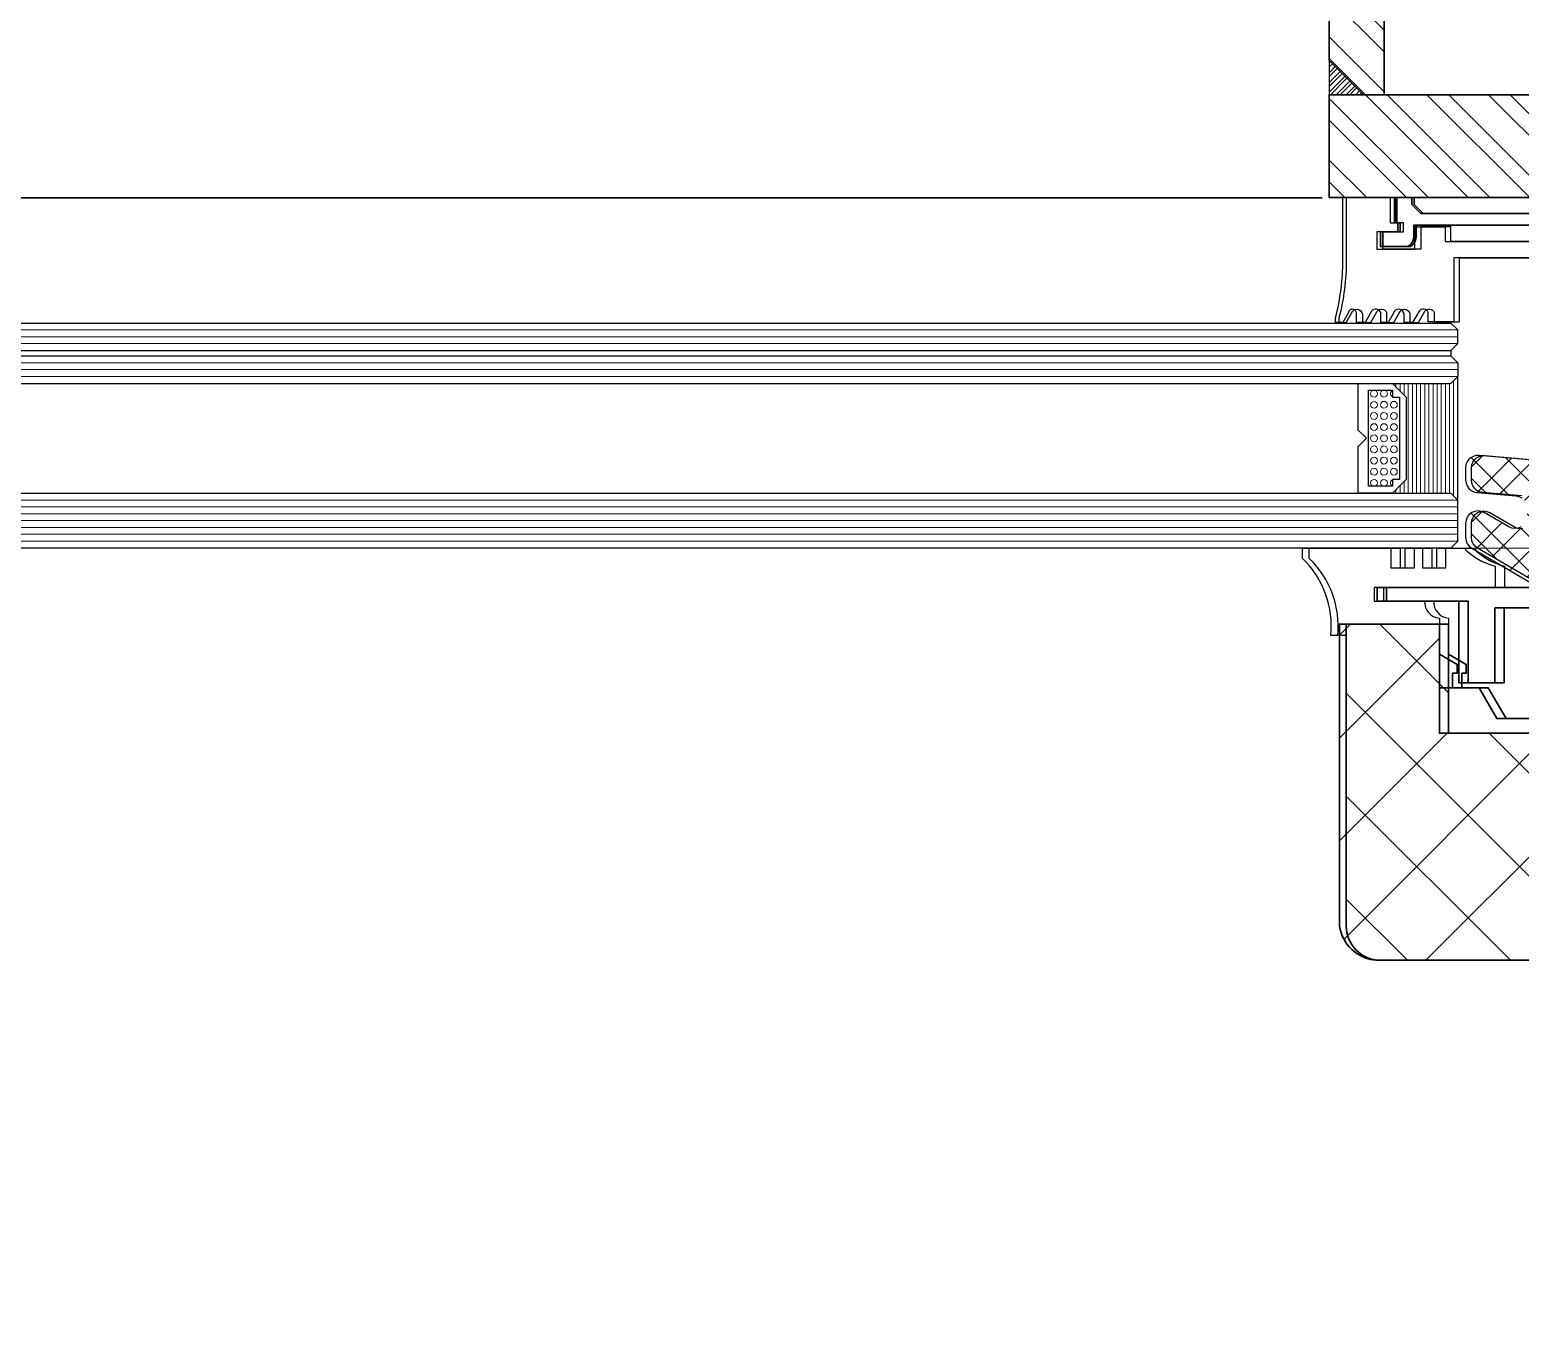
# Model space of a CAD drawing. Header units: centimetres. Extents: x -20963 to 233486, y -95276 to 159172.
# Drawn here: x 106386.33 to 106408.05, y 31736.95 to 31755.8 of the extents above; entities that cross this region are included whole.
import ezdxf

# ---------------------------------------------------------------- set-up
doc = ezdxf.new("R2010")
doc.units = ezdxf.units.CM
doc.header["$LTSCALE"] = 10
doc.header["$MEASUREMENT"] = 0
doc.linetypes.add('DASHDOT2', pattern=[0.5, 0.25, -0.125, 0, -0.125])
for name, color, linetype, lineweight in [('006 plans$0$$glazing$0$A-LIN-30', 2, 'Continuous', 30), ('006 plans$0$$glazing$0$Aluminium', 2, 'Continuous', 30), ('006 plans$0$$glazing$0$EPDM Gasket', 77, 'Continuous', 25), ('006 plans$0$$glazing$0$Glazing', 3, 'Continuous', 25), ('006 plans$0$$glazing$0$Hatch', 89, 'Continuous', 13), ('006 plans$0$$glazing$0$Hatch_steel', 33, 'Continuous', 30), ('006 plans$0$$glazing$0$Timber', 42, 'Continuous', 35), ('006 plans$0$A-DOOR', 5, 'Continuous', 13)]:
    doc.layers.add(name, color=color, linetype=linetype, lineweight=lineweight)
for name, color, linetype in [('006 plans$0$$glazing$0$steel', 7, 'Continuous'), ('A-MA-DEMISE LINE', 10, 'DASHDOT2'), ('LP-DIMENSION_INT_100', 51, 'Continuous')]:
    doc.layers.add(name, color=color, linetype=linetype)

# ---------------------------------------------------------------- blocks, each defined once
blk = doc.blocks.new('006 plans$0$$glazing$0$SPF2_MULLION')
at = {"layer": '006 plans$0$$glazing$0$Hatch'}
h = blk.add_hatch(dxfattribs=at)
h.set_pattern_fill('JIS_WOOD', color=256, scale=15, style=0)
h.set_pattern_definition([(45.00000000000001, (-3416.386481351336, -1551.974650041055), (-7.499999987414763, 7.499999987414764), [])])
edge = h.paths.add_edge_path()
edge.add_line((-37.84999999997672, 11.0787281326775), (-37.84999999997672, 55.0787281326775))
edge.add_arc((-32.84999999997672, 55.0787281326775), 5, 90, 180, ccw=False)
edge.add_line((-32.84999999997672, 60.0787281326775), (32.84999999997672, 60.0787281326775))
edge.add_arc((32.33193916210439, 54.22222865599906), 5.879368431396668, 8.376590329255805, 84.94482350909021, ccw=False)
edge.add_line((38.14858611708041, 55.0787281326775), (38.16081436478999, 11.0787281326775))
edge.add_line((38.16081436478999, 11.0787281326775), (23.59006115118973, 11.0787281326775))
edge.add_line((23.59006115118973, 11.0787281326775), (23.59006115118973, 26.99353844855796))
edge.add_line((23.59006115118973, 26.99353844855796), (-22.59006398741622, 26.99353844855796))
edge.add_line((-22.59006398741622, 26.99353844855796), (-22.59006398741622, 11.0787281326775))
edge.add_line((-22.59006398741622, 11.0787281326775), (-37.84999999997672, 11.0787281326775))
h = blk.add_hatch(dxfattribs=at)
h.set_pattern_fill('ANSI37', color=87, scale=1.79636638949753, angle=180, style=0)
h.set_pattern_definition([(225, (5964.095571182435, 1707.879922048654), (4.03295756624202, -4.032957566242023), []), (315, (5964.095571182435, 1707.879922048654), (4.032957566242023, 4.03295756624202), [])])
h.paths.add_polyline_path([(17.06544712663162, -5.160674915940035), (17.4986964877462, -5.340132677229121), (17.96363032131921, -5.401342377619585), (18.42856415489223, -5.340132677229121), (18.86181351612322, -5.160674915940035), (19.23385317681823, -4.875198843627004), (19.51932924916036, -4.503159182873787), (19.69878701039124, -4.069909821701003), (19.75999671081081, -3.60497598812799), (19.75999671081081, -1.529896401450969), (19.69909426872618, -1.066110791027313), (19.52051650930662, -0.6337727476493455), (19.23637212230824, -0.2621974966023117), (18.86592787550762, 0.0234198345860932), (9.462556565529667, 5.485693862661719), (9.177630050224252, 5.61932315203012), (8.873755392967723, 5.701177282899152), (8.560259011341259, 5.728744016116252), (5.389095879276283, 5.728744016116252), (4.92416204570327, 5.667534315725788), (4.490912684588693, 5.488076554436702), (4.118873023777269, 5.202600482152775), (3.833396951551549, 4.830560821370455), (3.653939190204255, 4.397311460226774), (3.592729489784688, 3.932377626624657), (3.592729489784688, 2.235696799471043), (3.562124639633112, 2.003229882655432), (3.472395758959465, 1.786605202098144), (3.329657722846605, 1.600585371692432), (2.322506634285673, 0.5934342831897084), (2.050291472347453, 0.3700330732681323), (1.739723434555344, 0.2040309985459317), (1.402737476164475, 0.1018074256717227), (1.052283778786659, 0.0672907491971273), (-1.052290357183665, 0.0672907491971273), (-1.517224190756679, 0.1285004496166948), (-1.950473551871255, 0.307958210905781), (-2.322513212682679, 0.5934342831897084), (-3.329664301127195, 1.600585371692432), (-3.472402337356471, 1.786605202098144), (-3.562131217913702, 2.003229882655432), (-3.592736068181694, 2.235696799471043), (-3.592736068181694, 3.932377626624657), (-3.637774724047631, 4.332106753339758), (-3.770632265368477, 4.711791792535223), (-3.984646660275757, 5.052393750869669), (-4.269086333457381, 5.336833423993085), (-4.609688291791826, 5.550847818900365), (-4.989373330958188, 5.683705360250315), (-5.389102457673289, 5.728744016116252), (-8.560265589738265, 5.728744016116252), (-8.873761971364729, 5.701177282899152), (-9.177636628621258, 5.61932315203012), (-9.462563143810257, 5.485693862661719), (-18.86593445378821, 0.0234198345860932), (-19.23637870070525, -0.2621974966023117), (-19.52052308770362, -0.6337727476493455), (-19.69910084712319, -1.066110791027313), (-19.76000328920782, -1.529896401450969), (-19.76000328920782, -3.60497598812799), (-19.69879358878825, -4.069909821701003), (-19.51933582744095, -4.503159182873787), (-19.23385975521524, -4.875198843627004), (-18.86182009440381, -5.160674915940035), (-18.42857073328923, -5.340132677229121), (-17.96363689971622, -5.401342377619585), (-17.49870306614321, -5.340132677229121), (-17.06545370491222, -5.160674915940035), (-13.47528067359235, -3.087887549831066), (-13.09230116649996, -2.92268631621846), (-12.68154689518269, -2.850259255763376), (-12.26516172883566, -2.874510930007091), (-11.86559309950098, -2.994133924948983), (-11.5043818554841, -3.202679333946435), (-11.20100098836701, -3.488904420024483), (-10.97180583921727, -3.837378714699298), (-10.82915237778798, -4.229315878561465), (-10.78073108929675, -4.643586477643112), (-10.78073108929675, -5.831337450857973), (-10.83536236383952, -6.270986167975934), (-10.99593328370247, -6.683893603505567), (-11.25267725123558, -7.044944992900128), (-11.58997801982332, -7.332179674122017), (-11.987319540116, -7.528126827412052), (-12.42053383192979, -7.62086812389316), (-18.12020054657478, -8.119524347304832), (-18.55341483827215, -8.212265643815044), (-18.95075635856483, -8.40821279710508), (-19.28805712726898, -8.695447478326969), (-19.5448010948021, -9.056498867692426), (-19.70537201466504, -9.469406303222058), (-19.76000328920782, -9.909055020369124), (-19.76000328920782, -11.6916977543151), (-19.70984539296478, -12.11322842154186), (-19.56217270798516, -12.5112192457018), (-19.32523182732984, -12.86344493622892), (-19.01225441251881, -13.15023589812336), (-18.64071828871965, -13.35557665553642), (-18.23137141729239, -13.46800021544914), (-17.80707325274125, -13.48122842735029), (-8.867541828891262, -12.69912077052868), (-8.460972301079892, -12.70976716830046), (-8.067218042328022, -12.81159894351731), (-7.70646284497343, -12.99939621260273), (-7.397198973572813, -13.26353251188993), (-7.155279254191555, -13.59046824884717), (-4.520747173344716, -18.15361166704679), (-4.43101829267107, -18.37023634763318), (-4.400413442519493, -18.60270326441969), (-4.400413442519493, -19.53028642974095), (-4.428729296429083, -19.75403597875265), (-4.511891503934748, -19.96367780547007), (-4.644656571443193, -20.14599369920325), (-4.818653475609608, -20.28948838767246), (-5.022911467938684, -20.38511432983796), (-6.024037630530074, -20.70798123150598), (-6.22829562285915, -20.80360717370058), (-6.402292527025566, -20.9471018621407), (-6.53505759453401, -21.12941775587387), (-6.618219802156091, -21.33905958259129), (-6.64653565606568, -21.56280913160299), (-6.64653565606568, -22.01449581782799), (-6.585325955646113, -22.47942965140101), (-6.405868194298819, -22.91267901257379), (-6.120392122073099, -23.28471867332701), (-5.748352461261675, -23.57019474564004), (-5.315103100147098, -23.74965250692912), (-4.850169266574085, -23.81086220731959), (4.850164456292987, -23.81086220731959), (5.249893583008088, -23.76582355145365), (5.629578622174449, -23.6329660101037), (5.970180580625311, -23.41895161516732), (6.254620253690518, -23.134511942073), (6.468634648597799, -22.79390998370945), (6.601492189918645, -22.41422494454309), (6.646530845784582, -22.01449581782799), (6.646530845784582, -21.56280913160299), (6.618214991874993, -21.33905958259129), (6.535052784369327, -21.12941775587387), (6.402287716860883, -20.9471018621407), (6.228290812694468, -20.80360717370058), (6.024032820365392, -20.70798123150598), (5.022906657774001, -20.38511432983796), (4.81864866532851, -20.28948838767246), (4.64465176127851, -20.14599369920325), (4.511886693770066, -19.96367780547007), (4.428724486147985, -19.75403597875265), (4.400408632238396, -19.53028642974095), (4.400408632238396, -18.60270326441969), (4.431013482506387, -18.37023634763318), (4.520742363063619, -18.15361166704679), (7.155275203753263, -13.59046693288838), (7.397194565972313, -13.26353167858906), (7.706457980792038, -12.99939576929319), (8.067212645546533, -12.81159877747996), (8.4609663230367, -12.70976715258439), (8.867535250494257, -12.69912077052868), (17.80706667434424, -13.48122842735029), (18.23136483889539, -13.46800021544914), (18.64071171032265, -13.35557665553642), (19.01224783423822, -13.15023589812336), (19.32522524893284, -12.86344493622892), (19.56216612958815, -12.5112192457018), (19.70983881456777, -12.11322842154186), (19.75999671081081, -11.6916977543151), (19.75999671081081, -9.909055020369124), (19.70536543638445, -9.469406303222058), (19.54479451640509, -9.056498867692426), (19.28805054887198, -8.695447478326969), (18.95074978028424, -8.40821279710508), (18.55340825999156, -8.212265643815044), (18.12019396829419, -8.119524347304832), (12.41816117358394, -7.619202491478063), (11.98473519878462, -7.526387602410978), (11.58723090880085, -7.330267693323549), (11.24985046475194, -7.042783580312971), (10.99313537031412, -6.681438814848661), (10.83271579642314, -6.268233975104522), (10.77835893433075, -5.828327154507861), (10.77835893433075, -4.639743989682756), (10.83987302519381, -4.175018429814372), (11.0195303868968, -3.742032215552172), (11.30509636714123, -3.370271673979005), (11.67712394532282, -3.085053668764886), (12.11027807241771, -2.905801523651462), (12.57506098656449, -2.844722295587417), (13.03982100775465, -2.905975475208834), (13.4729080152465, -3.085389725805726)])
at = {"layer": '006 plans$0$$glazing$0$Hatch_steel'}
h = blk.add_hatch(dxfattribs=at)
h.set_pattern_fill('_USER', color=256, angle=135, style=0, pattern_type=0)
h.set_pattern_definition([(45.00000000000001, (2569.187130626291, -1530.774650389794), (0.7071067811865476, -0.7071067811865475), [])])
h.paths.add_polyline_path([(34.65540718240663, -66.06982391170459), (39.65540718240663, -66.06982391170459), (39.65540718240663, -71.06982391170459)])
at = {"layer": '006 plans$0$$glazing$0$Aluminium'}
for points in [[(23.59006115118973, 26.99353844855796), (23.59006115118973, 20.35698418752872), (17.80982577614486, 20.35698418752872), (15.22018019843381, 24.84238190180622), (-14.22018303466029, 24.84238190180622), (-16.80982861237135, 20.35698418752872), (-22.59006398741622, 20.35698418755783), (-22.59006398741622, 26.99353844858706), (23.59006115118973, 26.99353844855796)], [(15.49999858194496, 8.728744016116252), (-14.50000141805504, 8.728744016116252), (-14.50000141805504, 19.6226599693473), (-19.73952743550763, 19.6226599693473), (-19.73952743550763, 7.728744016116252), (-31.64471665746532, 7.728744016116252), (-31.64471665746532, 5.728744016116252), (32.64471382123884, 5.728744016116252), (32.64471382123884, 7.728744016116252), (20.73952459928114, 7.728744016116252), (20.73952459928114, 19.6226599693473), (15.49999858194496, 19.6226599693473), (15.49999858194496, 8.728744016116252)], [(23.59006115118973, 20.35698418752872), (23.59006115118973, 15.47503744103597), (21.01470431615598, 16.9619204030023), (21.01470431615598, 18.24137664705631), (21.65839225053787, 18.24137664705631), (21.65839225053787, 20.35698418752872)]]:
    blk.add_lwpolyline(points, dxfattribs=at)
blk.add_lwpolyline([(6.18205460277386, -48.76679524595966), (26.29782606346998, -48.76679524595966), (27.6166865057312, -50.08565568816266), (27.6166865057312, -51.06982391170459), (30.13177253981121, -51.06982391170459), (30.13177253981121, -47.41014623321826), (29.65343788114842, -47.41014623321826), (29.65343788114842, -46.09221256591263), (32.16378944506869, -46.09221256591263), (32.16378944506869, -43.94104336792952), (28.19640047859866, -43.94104336792952, 0.2927571817928497), (27.31357831356581, -45.61024184909184), (27.31357831356581, -47.03918208915275), (6.18205460277386, -47.03918208915275)], format="xyb", dxfattribs=at)
at = {"layer": '006 plans$0$$glazing$0$EPDM Gasket'}
for points in [[(19.99051837227307, 3.4875120036304e-07, 0.1404931806164418), (15.45919199020136, 2.616162855207222), (15.45919199020136, 5.728744016116252), (33.08803990995511, 5.728744016116252), (33.08803990995511, 7.728744016116252), (25.75308010808658, 7.728744016116252, 0.3997283886913813), (23.59006115118973, 10.23129483390949), (23.59006115118973, 11.0787281326775), (38.16081436478999, 11.0787281326775), (38.16081436478999, 12.76396991655929), (39.40654104622081, 12.76396991655929, 0.2297513316318536), (43.54510811099317, 1.5000003487512), (43.54510811099317, 3.4875120036304e-07), (30.64615090051666, 3.4875120036304e-07), (30.64615090051666, 2.899038255331106), (28.57618995092344, 2.899038255331106), (28.57618995092344, 3.4875120036304e-07), (26.05478259199299, 3.4875120036304e-07), (26.05478259199299, 2.899038255331106), (23.97042218595743, 2.899038255331106), (23.97042218595743, 3.4875120036304e-07), (19.99051837227307, 3.4875120036304e-07)], [(10.09041945636272, -42.31949554171297), (21.49695150565822, -42.31949554171297), (21.49695150565822, -32.96228937176056), (25.20457893342245, -32.96228937176056), (25.20457893342245, -34.33918538450962, 0.5674186851160063), (26.55100632214453, -34.51194581235177), (27.49464252102189, -32.87751997221494), (28.73014870285988, -32.87225097412011), (28.73054399597459, -34.08497277362039, 0.8278613816972129), (30.28651425405405, -34.23179678519955), (31.06840633659158, -32.87751997221494), (32.13616920483764, -32.87114076368744), (32.13616920483764, -34.33280617598211, 0.5674186851160063), (33.48259659355972, -34.50556660382426), (34.42623279232066, -32.87114076368744), (35.66173897427507, -32.8658717655926), (35.66213426727336, -34.07859356509289, 1.060320348132107), (36.8735131258145, -34.22541757667204), (37.65540520835202, -32.87114076368744), (38.72316807659809, -32.86476155518903), (38.72339395864401, -33.55774603964528, 0.06330263396752665), (37.65540342440363, -41.95953590865247), (37.65540520835202, -51.06982356295339), (30.76316675695125, -51.06982356295339), (30.76316675695125, -47.41014588446706), (29.65343590709381, -47.41014588446706), (29.65343590709381, -46.09221221716143), (32.6826629396528, -46.09221221716143), (32.6826629396528, -43.5539771693584), (27.14238087146077, -43.5539771693584), (27.14238087146077, -46.82957339109271), (22.74534443148877, -46.82957339109271), (22.74534443148877, -44.67538475827314), (6.647759537328966, -44.67538475827314)]]:
    blk.add_lwpolyline(points, format="xyb", dxfattribs=at)
for points in [[(8.867535250494257, -12.69912077052868), (17.80706667434424, -13.48122842735029), (18.23136483889539, -13.46800021544914), (18.64071171032265, -13.35557665553642), (19.01224783423822, -13.15023589812336), (19.32522524893284, -12.86344493622892), (19.56216612958815, -12.5112192457018), (19.70983881456777, -12.11322842154186), (19.75999671081081, -11.6916977543151), (19.75999671081081, -9.909055020369124), (19.70536543638445, -9.469406303222058), (19.54479451640509, -9.056498867692426), (19.28805054887198, -8.695447478326969), (18.95074978028424, -8.40821279710508), (18.55340825999156, -8.212265643815044), (18.12019396829419, -8.119524347304832), (12.41816117358394, -7.619202491478063), (11.98473519878462, -7.526387602410978), (11.58723090880085, -7.330267693323549)], [(11.67712394532282, -3.085053668764886), (12.11027807241771, -2.905801523651462), (12.57506098656449, -2.844722295587417), (13.03982100775465, -2.905975475208834), (13.4729080152465, -3.085389725805726), (17.06544712663162, -5.160674915940035), (17.4986964877462, -5.340132677229121), (17.96363032131921, -5.401342377619585), (18.42856415489223, -5.340132677229121), (18.86181351612322, -5.160674915940035), (19.23385317681823, -4.875198843627004), (19.51932924916036, -4.503159182873787), (19.69878701039124, -4.069909821701003), (19.75999671081081, -3.60497598812799), (19.75999671081081, -1.529896401450969), (19.69909426872618, -1.066110791027313), (19.52051650930662, -0.6337727476493455), (19.23637212230824, -0.2621974966023117), (18.86592787550762, 0.0234198345860932), (9.462556565529667, 5.485693862661719)]]:
    blk.add_lwpolyline(points, dxfattribs=at)
at = {"layer": '006 plans$0$$glazing$0$steel'}
blk.add_line((39.65540718240663, -71.06982391170459), (39.65540718240663, -66.06982391170459), dxfattribs=at)
for points in [[(-40.34459281759337, -66.06982391170459), (39.65540718240663, -66.06982391170459), (39.65540718240663, -51.06982391170459), (-40.34459281759337, -51.06982391170459)], [(34.65540718240663, -236.0698239117046), (31.65540718240663, -236.0698239117046), (31.65540718240663, -66.06982391170459), (34.65540718240663, -66.06982391170459), (39.65540718240663, -71.06982391170459), (39.65540718240663, -231.0698239117046)]]:
    blk.add_lwpolyline(points, close=True, dxfattribs=at)
at = {"layer": '006 plans$0$$glazing$0$Timber'}
blk.add_lwpolyline([(-37.84999999997672, 11.0787281326775), (-37.84999999997672, 55.0787281326775, -0.414213562373095), (-32.84999999997672, 60.0787281326775), (32.84999999997672, 60.0787281326775, -0.3471033332588674), (38.14858611708041, 55.0787281326775), (38.16081436478999, 11.0787281326775), (23.59006115118973, 11.0787281326775), (23.59006115118973, 26.99353844855796), (-22.59006398741622, 26.99353844855796), (-22.59006398741622, 11.0787281326775)], format="xyb", close=True, dxfattribs=at)
blk = doc.blocks.new('006 plans$0$$glazing$0$SPF1_MULLION')
at = {"layer": '006 plans$0$$glazing$0$Hatch'}
h = blk.add_hatch(dxfattribs=at)
h.set_pattern_fill('JIS_WOOD', color=256, scale=15, style=0)
h.set_pattern_definition([(45, (-3416.731072750925, -1551.97465038979), (-7.499999987414763, 7.499999987414764), [])])
edge = h.paths.add_edge_path()
edge.add_line((-37.85000000000036, 11.07872778391834), (-37.85000000000036, 55.07872778391834))
edge.add_arc((-32.85000000000036, 55.07872778391834), 5, 90, 180, ccw=False)
edge.add_line((-32.85000000000036, 60.07872778391834), (32.85000000000036, 60.07872778391834))
edge.add_arc((32.33193916211496, 54.22222830728281), 5.879368431352361, 8.376590328848408, 84.94482350868259, ccw=False)
edge.add_line((38.14858611702857, 55.07872778391834), (38.16081436474087, 11.07872778391879))
edge.add_line((38.16081436474087, 11.07872778391879), (23.24546975170051, 11.07872778391857))
edge.add_line((23.24546975170051, 11.07872778391857), (23.24546975170051, 26.99353809982063))
edge.add_line((23.24546975170051, 26.99353809982063), (-22.93465538695818, 26.99353809982063))
edge.add_line((-22.93465538695818, 26.99353809982063), (-22.93465538695818, 11.07872778391879))
edge.add_line((-22.93465538695818, 11.07872778391879), (-37.85000000000036, 11.07872778391834))
h = blk.add_hatch(dxfattribs=at)
h.set_pattern_fill('ANSI37', color=87, scale=1.79636638949753, angle=180, style=0)
h.set_pattern_definition([(225, (5964.250979782918, 1707.879921699918), (4.03295756624202, -4.032957566242023), []), (315, (5964.250979782918, 1707.879921699918), (4.032957566242023, 4.03295756624202), [])])
h.paths.add_polyline_path([(17.22085572703782, -5.160675264677138), (17.65410508820332, -5.340133025960995), (18.11903892178634, -5.401342726365101), (18.58397275537027, -5.34013302596054), (19.01722211653578, -5.160675264676684), (19.38926177729627, -4.875199192376385), (19.67473784959566, -4.503159531615438), (19.8541956108802, -4.069910170451067), (19.9154053112843, -3.604976336866912), (19.9154053112843, -1.529896750198077), (19.85450286922787, -1.066111139764416), (19.67592510980285, -0.6337730964091861), (19.3917807227599, -0.2621978453423708), (19.02133647591199, 0.02341948583875819), (9.61796516596769, 5.485693513921433), (9.333038650721392, 5.619322803285513), (9.029163993456677, 5.701176934156592), (8.715667611842036, 5.728743667380741), (5.544504479777061, 5.728743667380741), (5.079570646193133, 5.667533966976634), (4.646321285028534, 5.488076205692778), (4.274281624267132, 5.202600133392707), (3.988805551967744, 4.830560472631987), (3.809347790683205, 4.397311111467161), (3.748138090279099, 3.932377277883234), (3.748138090279099, 2.235696450715295), (3.717533240075682, 2.003229533923104), (3.627804359432957, 1.786604853341032), (3.485066323283718, 1.600585022960786), (2.47791523477008, 0.5934339344466935), (2.205700072863692, 0.370032724526709), (1.895132034977905, 0.2040306498074642), (1.558146076647063, 0.1018070769246151), (1.207692379260152, 0.06729040045729562), (-0.8968817566919824, 0.06729040045729562), (-1.36181559027591, 0.1285001008618565), (-1.795064951440509, 0.3079578621463952), (-2.167104612201001, 0.5934339344466935), (-3.174255700715548, 1.600585022960786), (-3.316993736864788, 1.786604853341032), (-3.406722617506603, 2.003229533923104), (-3.437327467710929, 2.235696450715295), (-3.437327467710929, 3.932377277883234), (-3.482366123582324, 4.332106404601745), (-3.615223664924997, 4.711791443783568), (-3.829238059851377, 5.052393402136886), (-4.113677732953875, 5.336833075240065), (-4.454279691309239, 5.5508474701669), (-4.833964730490152, 5.683705011509574), (-5.233693857207982, 5.728743667380741), (-8.404856989270229, 5.728743667382332), (-8.718353370887598, 5.701176934157957), (-9.022228028150494, 5.619322803285968), (-9.30715454339861, 5.485693513921433), (-18.71052585334382, 0.02341948583875819), (-19.08097010019083, -0.2621978453423708), (-19.36511448723377, -0.6337730964091861), (-19.5436922466597, -1.066111139764416), (-19.60459468871613, -1.529896750198077), (-19.60459468871613, -3.604976336866912), (-19.54338498831112, -4.069910170451067), (-19.36392722702658, -4.503159531616348), (-19.0784511547281, -4.875199192377067), (-18.70641149396488, -5.160675264677593), (-18.27316213280028, -5.340133025961222), (-17.80822829921453, -5.401342726365556), (-17.34329446563152, -5.340133025961222), (-16.91004510446601, -5.160675264677138), (-13.31987207309248, -3.087887898574536), (-12.93689256598554, -2.922686664969206), (-12.52613829472102, -2.850259604504345), (-12.10975312838491, -2.8745112787567), (-11.71018449907115, -2.994134273689269), (-11.34897325500879, -3.202679682683083), (-11.04559238786442, -3.488904768758175), (-10.8163972387083, -3.837379063438902), (-10.67374377736178, -4.229316227298568), (-10.625322488846, -4.64358682638499), (-10.625322488846, -5.831337799600306), (-10.67995376334056, -6.270986516732819), (-10.84052468323898, -6.683893952257904), (-11.09726865076027, -7.044945341634275), (-11.43456941941076, -7.332180022856619), (-11.83191093969526, -7.528127176157568), (-12.26512523142083, -7.620868472646862), (-17.9647919461413, -8.119524696061717), (-18.39800623786687, -8.21226599255101), (-18.79534775815137, -8.408213145851732), (-19.13264852680095, -8.695447827074304), (-19.38939249432315, -9.056499216450447), (-19.54996341422247, -9.469406651975532), (-19.60459468871613, -9.909055369108273), (-19.60459468871613, -11.6916981030538), (-19.554436792464, -12.11322877030079), (-19.40676410752803, -12.51121959445413), (-19.16982322686636, -12.86344528496693), (-18.85684581210171, -13.15023624687797), (-18.48530968823889, -13.35557700428376), (-18.07596281679071, -13.46800056418419), (-17.65166465229231, -13.48122877610172), (-8.712133228444145, -12.69912111928147), (-8.305563700633684, -12.70976751704916), (-7.911809441883634, -12.81159929227692), (-7.551054244479019, -12.99939656136098), (-7.241790373096592, -13.2635328606209), (-6.999870653708967, -13.59046859758109), (-4.365338572856672, -18.15361201579003), (-4.275609692213948, -18.37023669637233), (-4.245004842013259, -18.60270361316429), (-4.245004842013259, -19.53028677848329), (-4.273320695930124, -19.75403632749726), (-4.356482903452161, -19.96367815420945), (-4.489247970972428, -20.14599404795831), (-4.663244875117925, -20.28948873641184), (-4.867502867500662, -20.38511467857802), (-5.868629030067495, -20.7079815802656), (-6.072887022449322, -20.80360752243178), (-6.246883926594819, -20.94710221088508), (-6.379648994115996, -21.12941810463394), (-6.462811201638033, -21.33905993134636), (-6.491127055553989, -21.5628094803601), (-6.491127055553989, -22.01449616656714), (-6.429917355149882, -22.47943000015107), (-6.250459593865344, -22.9126793613159), (-5.964983521565955, -23.28471902207616), (-5.592943860805462, -23.57019509437669), (-5.159694499640864, -23.74965285566054), (-4.694760666056936, -23.81086255606465), (5.005573056780122, -23.81086255606465), (5.405302183497952, -23.76582390019348), (5.784987222679774, -23.63296635885081), (6.125589181034229, -23.41895196392375), (6.410028854136726, -23.13451229082079), (6.624043249064016, -22.79391033246748), (6.75690079040578, -22.41422529328588), (6.801939446278084, -22.01449616656714), (6.801939446278084, -21.5628094803601), (6.773623592361218, -21.33905993134636), (6.690461384839182, -21.12941810463394), (6.557696317318914, -20.94710221088508), (6.383699413173417, -20.80360752243178), (6.179441420790681, -20.7079815802656), (5.178315258223847, -20.38511467857802), (4.974057265842021, -20.28948873641184), (4.800060361696524, -20.14599404795831), (4.667295294176256, -19.96367815420945), (4.584133086654219, -19.75403632749726), (4.555817232737354, -19.53028677848329), (4.555817232737354, -18.60270361316429), (4.586422082937133, -18.37023669637233), (4.676150963579857, -18.15361201579003), (7.310683804198561, -13.59046728162889), (7.552603166423978, -13.26353202734458), (7.861866581220966, -12.9993961180453), (8.222621246019116, -12.8115991262182), (8.61637492344471, -12.70976750133127), (9.022943851012315, -12.69912111928147), (17.96247527486048, -13.48122877610172), (18.38677343935888, -13.46800056418419), (18.79612031080796, -13.35557700428376), (19.16765643466988, -13.15023624687797), (19.48063384943362, -12.86344528496693), (19.7175747300962, -12.51121959445413), (19.86524741503217, -12.11322877030125), (19.9154053112843, -11.6916981030538), (19.9154053112843, -9.909055369108273), (19.86077403678973, -9.469406651975532), (19.70020311689132, -9.056499216450675), (19.44345914937003, -8.695447827074304), (19.10615838072044, -8.408213145851732), (18.70881686043504, -8.21226599255101), (18.27560256870947, -8.119524696061717), (12.57356977405198, -7.619202840235857), (12.14014379924629, -7.526387951157403), (11.74263950929617, -7.330268042069974), (11.40525906522635, -7.042783929063035), (11.14854397072577, -6.681439163602363), (10.98812439686935, -6.26823432385072), (10.93376753474877, -5.828327503250193), (10.93376753474877, -4.639744338436685), (10.99528162563183, -4.175018778570575), (11.17493898732482, -3.742032564287456), (11.46050496762746, -3.370272022722929), (11.83253254574083, -3.085054017517905), (12.26568667285665, -2.905801872391748), (12.73046958698887, -2.844722644330204), (13.19522960824179, -2.90597582395867), (13.62831661572363, -3.085390074563747)])
at = {"layer": '006 plans$0$$glazing$0$Hatch_steel'}
h = blk.add_hatch(dxfattribs=at)
h.set_pattern_fill('STEEL', color=256, scale=2, style=0)
h.set_pattern_definition([(45, (0, 0), (-4.490128060534576, 4.490128060534577), []), (45, (0, 3.175), (-4.490128060534576, 4.490128060534577), [])])
h.paths.add_polyline_path([(39.65540718235297, -51.0698242604501), (-40.34459281764703, -51.0698242604501), (-40.34459281764703, -66.0698242604501), (39.65540718235297, -66.0698242604501)])
h.paths.add_polyline_path([(39.65540718235297, -71.0698242604501), (34.65540718235297, -66.0698242604501), (31.65540718235297, -66.0698242604501), (31.65540718235297, -236.0698242604501), (34.65540718235297, -236.0698242604501), (39.65540718235297, -231.0698242604501)])
h.paths.add_polyline_path([(39.65540718235297, -236.0698242604501), (-40.34459281764703, -236.0698242604501), (-40.34459281764703, -251.0698242604501), (39.65540718235297, -251.0698242604501)])
h.paths.add_polyline_path([(-32.34459281764703, -66.0698242604501), (-35.34459281764703, -66.0698242604501), (-40.34459281764703, -71.0698242604501), (-40.34459281764703, -231.0698242604501), (-35.34459281764703, -236.0698242604501), (-32.34459281764702, -236.0698242604501)])
h = blk.add_hatch(dxfattribs=at)
h.set_pattern_fill('_USER', color=256, angle=135, style=0, pattern_type=0)
h.set_pattern_definition([(135, (-2569.876316261622, -1530.774650738527), (-0.7071067811865476, -0.7071067811865475), [])])
h.paths.add_polyline_path([(-35.34459281764703, -66.0698242604501), (-40.34459281764703, -66.0698242604501), (-40.34459281764703, -71.0698242604501)])
at = {"layer": '006 plans$0$$glazing$0$Aluminium'}
for points in [[(23.24546975170051, 26.99353809981176), (23.24546975169778, 20.35698383878162), (17.46523437663291, 20.35698383878389), (14.87558879888365, 24.84238155304615), (-14.56477443414315, 24.8423815530557), (-17.15442001189513, 20.35698383879617), (-22.93465538696, 20.35698383879821), (-22.93465538695818, 26.99353809982836), (23.24546975170051, 26.99353809981335)], [(15.15540718237025, 8.72874366738074), (-14.84459281762975, 8.72874366738074), (-14.84459281762975, 19.6226596205945), (-20.08411883505141, 19.6226596205945), (-20.08411883505141, 7.728743667380741), (-31.98930805699456, 7.728743667380741), (-31.98930805699456, 5.728743667380741), (32.30012242173598, 5.728743667380741), (32.30012242173598, 7.728743667380741), (20.39493319979283, 7.728743667380741), (20.39493319979283, 19.6226596205945), (15.15540718237116, 19.6226596205945), (15.15540718237025, 8.72874366738074)], [(-22.93465538696, 20.35698383879821), (-22.93465538696, 15.47503709229954), (-20.35929855189534, 16.96192005428361), (-20.35929855189534, 18.24137629832444), (-21.00298648631269, 18.24137629832444), (-21.00298648631178, 20.3569838387973)]]:
    blk.add_lwpolyline(points, dxfattribs=at)
blk.add_lwpolyline([(-6.52664883851412, -47.03918243788462), (-27.65817254926787, -47.03918243788462), (-27.65817254926787, -45.61024219784008, 0.2927571817928497), (-28.54099471439349, -43.94104371668232), (-32.50838368084533, -43.94104371668232), (-32.50838368084533, -46.09221291464451), (-29.99803211686867, -46.09221291464451), (-29.99803211686867, -47.41014658196195), (-30.47636677554055, -47.41014658196195), (-30.47636677554055, -51.0698242604501), (-27.96128074144235, -51.0698242604501), (-27.96128074144235, -50.08565603690454), (-26.64242029924844, -48.76679559471063), (-6.52664883851412, -48.76679559471063)], format="xyb", dxfattribs=at)
at = {"layer": '006 plans$0$$glazing$0$EPDM Gasket'}
for points in [[(-19.3351126079906, 1.682565198279917e-11, -0.1404931806164418), (-14.80378622596163, 2.616162506467617), (-14.80378622596163, 5.728743667380741), (-32.43263414567991, 5.728743667380741), (-32.43263414567991, 7.728743667380968), (-25.09767434378045, 7.728743667380741, -0.3997283886913813), (-22.93465538695818, 10.23129448517307), (-22.93465538695818, 11.07872778391879), (-37.85000000000036, 11.07872778391879), (-37.85000000000036, 12.76396956782196), (-39.09572668148212, 12.76396956782196, -0.2297513316318536), (-43.23429374627631, 1.500000000016598), (-43.23429374627631, 1.659827830735594e-11), (-29.99074513620508, 1.659827830735594e-11), (-29.99074513620508, 2.8990379065865), (-27.92078418667734, 2.8990379065865), (-27.92078418667734, 1.659827830735594e-11), (-25.39937682771233, 1.659827830735594e-11), (-25.39937682771233, 2.899037906586727), (-23.31501642171315, 2.899037906586727), (-23.31501642171315, 1.682565198279917e-11), (-19.3351126079906, 1.682565198279917e-11)], [(-6.492355747060174, -44.67538510702821), (-22.58994064128183, -44.67538510702821), (-22.58994064128183, -46.82957373983504), (-26.98697708125565, -46.82957373983504), (-26.98697708125565, -43.5539775181162), (-32.52725914941493, -43.5539775181162), (-32.52725914941493, -46.09221256589558), (-29.49803211686867, -46.09221256589558), (-29.49803211686867, -47.41014623321303), (-30.60776296669337, -47.41014623321303), (-30.60776296669337, -51.06982391170118), (-37.84459281764703, -51.06982391170118), (-37.84459103365225, -41.95953625739844, 0.06330263396752665), (-38.91258156788354, -33.5577463883908), (-38.91235568592037, -32.86476190392227), (-37.84459281764703, -32.8711411124425), (-37.06270073511678, -34.22541792542074, 0.8278613816972129), (-35.50673047706005, -34.07859391384795), (-35.50633518396535, -32.86587211434585), (-34.27082900206369, -32.8711411124425), (-33.32719280329093, -34.50556695257819, 0.5674186851160063), (-31.98076541456248, -34.33280652472718), (-31.98076541456248, -32.8711411124425), (-30.91300254628914, -32.87752032096273), (-30.13111046375889, -34.23179713394097, 0.8278613816972129), (-28.57514020570216, -34.08497312236818), (-28.57474491260746, -32.87225132286608), (-27.3392387307058, -32.87752032096273), (-26.39560253193304, -34.51194616109865, 0.5674186851160063), (-25.04917514320459, -34.3391857332474), (-25.04917514320459, -32.96228972051745), (-21.34154771544763, -32.96228972051745), (-21.34154771544763, -42.31949589045166), (-9.935015666135769, -42.31949589045166)]]:
    blk.add_lwpolyline(points, format="xyb", dxfattribs=at)
for points in [[(-9.30715454339861, 5.485693513921433), (-18.71052585334382, 0.02341948583875819), (-19.08097010019083, -0.2621978453423708), (-19.36511448723377, -0.6337730964091861), (-19.5436922466597, -1.066111139764416), (-19.60459468871613, -1.529896750198077), (-19.60459468871613, -3.604976336866912), (-19.54338498831112, -4.069910170451067), (-19.36392722702658, -4.503159531616348), (-19.0784511547281, -4.875199192377067), (-18.70641149396488, -5.160675264677593), (-18.27316213280028, -5.340133025961222), (-17.80822829921453, -5.401342726365556), (-17.34329446563152, -5.340133025961222), (-16.91004510446601, -5.160675264677138), (-13.31987207309248, -3.087887898574536), (-12.93689256598554, -2.922686664969206), (-12.52613829472102, -2.850259604504345), (-12.10975312838491, -2.8745112787567)], [(-12.26512523142083, -7.620868472646862), (-17.9647919461413, -8.119524696061717), (-18.39800623786687, -8.21226599255101), (-18.79534775815137, -8.408213145851732), (-19.13264852680095, -8.695447827074304), (-19.38939249432315, -9.056499216450447), (-19.54996341422247, -9.469406651975532), (-19.60459468871613, -9.909055369108273), (-19.60459468871613, -11.6916981030538), (-19.554436792464, -12.11322877030079), (-19.40676410752803, -12.51121959445413), (-19.16982322686636, -12.86344528496693), (-18.85684581210171, -13.15023624687797), (-18.48530968823889, -13.35557700428376), (-18.07596281679071, -13.46800056418419), (-17.65166465229231, -13.48122877610172), (-8.712133228444145, -12.69912111928147)]]:
    blk.add_lwpolyline(points, dxfattribs=at)
at = {"layer": '006 plans$0$$glazing$0$steel'}
blk.add_line((-40.34459281764703, -71.0698242604501), (-40.34459281764703, -66.0698242604501), dxfattribs=at)
for points in [[(-40.34459281764703, -66.0698242604501), (39.65540718235297, -66.0698242604501), (39.65540718235297, -51.0698242604501), (-40.34459281764703, -51.0698242604501)], [(-32.34459281764703, -236.0698242604501), (-35.34459281764703, -236.0698242604501), (-40.34459281764703, -231.0698242604501), (-40.34459281764703, -71.0698242604501), (-35.34459281764703, -66.0698242604501), (-32.34459281764703, -66.0698242604501)]]:
    blk.add_lwpolyline(points, close=True, dxfattribs=at)
at = {"layer": '006 plans$0$$glazing$0$Timber'}
blk.add_lwpolyline([(-37.85000000000036, 11.07872778391834), (-37.85000000000036, 55.07872778391834, -0.414213562373095), (-32.85000000000036, 60.07872778391834), (32.85000000000036, 60.07872778391834, -0.3471033332588674), (38.14858611702857, 55.07872778391834), (38.16081436474087, 11.07872778391879), (23.24546975170051, 11.07872778391857), (23.24546975170051, 26.99353809982063), (-22.93465538695818, 26.99353809982063), (-22.93465538695818, 11.07872778391879)], format="xyb", close=True, dxfattribs=at)
blk = doc.blocks.new('gfgf')
at = {"layer": '006 plans$0$$glazing$0$A-LIN-30', "color": 30}
blk.add_line((398448.6566521116, 244851.0298137907), (400117.1871755752, 244851.0304781569), dxfattribs=at)
at = {"layer": '006 plans$0$$glazing$0$Glazing', "linetype": 'Continuous'}
for p, q in [((398428.9163195569, 244832.7994416192), (400135.9268430191, 244832.7994416071)), ((398428.9163195569, 244832.7994416192), (400135.9268430191, 244832.7994416071)), ((398428.9163195569, 244828.7994416192), (400135.9268430191, 244828.799441607)), ((398428.9163195569, 244828.7994416192), (400135.9268430191, 244828.799441607)), ((398428.9163195569, 244827.9994416192), (400135.9268430191, 244827.999441607)), ((398428.9163195569, 244827.9994416192), (400135.9268430191, 244827.999441607)), ((400136.9268430191, 244826.9994416071), (400135.9268430191, 244827.9994416071)), ((400136.9268430191, 244826.9994416071), (400135.9268430191, 244827.9994416071)), ((400136.9268430191, 244826.9994416071), (400136.9268430191, 244824.9994416071)), ((400136.9268430191, 244826.9994416071), (400136.9268430191, 244824.9994416071)), ((398428.9163195569, 244823.9994416192), (400135.9268430191, 244823.999441607)), ((398428.9163195569, 244823.9994416192), (400135.9268430191, 244823.999441607)), ((400135.9268430191, 244823.9994416071), (400136.9268430191, 244824.9994416071)), ((400135.9268430191, 244823.9994416071), (400136.9268430191, 244824.9994416071)), ((400136.9268430191, 244806.9994416071), (400136.9268430191, 244824.9994416071)), ((400136.9268430191, 244806.9994416071), (400136.9268430191, 244824.9994416071)), ((398428.9163195569, 244807.9994416192), (400135.9268430191, 244807.9994416073)), ((398428.9163195569, 244807.9994416192), (400135.9268430191, 244807.9994416073)), ((400136.9268430191, 244806.9994416071), (400135.9268430191, 244807.9994416071)), ((400136.9268430191, 244806.9994416071), (400135.9268430191, 244807.9994416071)), ((400136.9268430191, 244800.9994416071), (400136.9268430191, 244806.9994416071)), ((400136.9268430191, 244800.9994416071), (400136.9268430191, 244806.9994416071)), ((400135.9268430191, 244799.999441607), (398428.9163195569, 244799.9994416192)), ((400135.9268430191, 244799.999441607), (398428.9163195569, 244799.9994416192)), ((400136.9268430191, 244800.9994416071), (400135.9268430191, 244799.9994416071)), ((400136.9268430191, 244800.9994416071), (400135.9268430191, 244799.9994416071))]:
    blk.add_line(p, q, dxfattribs=at)
at = {"layer": '006 plans$0$$glazing$0$Glazing'}
for p, q in [((400136.9268430191, 244831.7994416071), (400135.9268430191, 244832.7994416071)), ((400136.9268430191, 244831.7994416071), (400135.9268430191, 244832.7994416071)), ((400136.9268430191, 244829.7994416071), (400136.9268430191, 244831.7994416071)), ((400136.9268430191, 244829.7994416071), (400136.9268430191, 244831.7994416071)), ((400136.9268430191, 244829.7994416071), (400135.9268430191, 244828.7994416071)), ((400136.9268430191, 244829.7994416071), (400135.9268430191, 244828.7994416071)), ((400135.9268430191, 244828.7994416071), (400135.9268430191, 244827.9994416071)), ((400135.9268430191, 244828.7994416071), (400135.9268430191, 244827.9994416071))]:
    blk.add_line(p, q, dxfattribs=at)
at = {"layer": '006 plans$0$$glazing$0$Glazing', "linetype": 'Continuous'}
for points in [[(400129.4268430191, 244809.9994416071), (400127.4268430191, 244807.9994416071), (400122.4268430191, 244807.9994416071), (400122.4268430191, 244814.7994416071), (400123.6268430191, 244815.9994416071), (400122.4268430191, 244817.1994416071), (400122.4268430191, 244823.9994416071), (400127.4268430191, 244823.9994416071), (400129.4268430191, 244821.9994416071)], [(400129.4268430191, 244809.9994416071), (400127.4268430191, 244807.9994416071), (400122.4268430191, 244807.9994416071), (400122.4268430191, 244814.7994416071), (400123.6268430191, 244815.9994416071), (400122.4268430191, 244817.1994416071), (400122.4268430191, 244823.9994416071), (400127.4268430191, 244823.9994416071), (400129.4268430191, 244821.9994416071)], [(400127.4268430191, 244821.9994416071), (400128.4268430191, 244821.9994416071), (400128.4268430191, 244809.9994416071), (400127.4268430191, 244809.9994416071), (400127.4268430191, 244808.9994416071), (400123.9268430191, 244808.9994416071), (400123.9268430191, 244822.9994416071), (400127.4268430191, 244822.9994416071)], [(400127.4268430191, 244821.9994416071), (400128.4268430191, 244821.9994416071), (400128.4268430191, 244809.9994416071), (400127.4268430191, 244809.9994416071), (400127.4268430191, 244808.9994416071), (400123.9268430191, 244808.9994416071), (400123.9268430191, 244822.9994416071), (400127.4268430191, 244822.9994416071)]]:
    blk.add_lwpolyline(points, close=True, dxfattribs=at)
at = {"layer": '006 plans$0$$glazing$0$Hatch', "linetype": 'Continuous'}
for p, q in [((398427.9163195569, 244831.7994416192), (400136.9268430191, 244831.7994416071)), ((398427.9163195569, 244831.7994416192), (400136.9268430191, 244831.7994416071)), ((398427.9163195569, 244830.7994416192), (400136.9268430191, 244830.7994416073)), ((398427.9163195569, 244830.7994416192), (400136.9268430191, 244830.7994416073)), ((398427.9163195569, 244829.7994416192), (400136.9268430193, 244829.7994416073)), ((398427.9163195569, 244829.7994416192), (400136.9268430193, 244829.7994416073)), ((400136.9268430191, 244826.999441607), (398427.9163195569, 244826.9994416192)), ((400136.9268430191, 244826.999441607), (398427.9163195569, 244826.9994416192)), ((400136.9268430191, 244825.999441607), (398427.9163195569, 244825.9994416192)), ((400136.9268430191, 244825.999441607), (398427.9163195569, 244825.9994416192)), ((400136.9268430191, 244824.9994416071), (398427.9163195569, 244824.9994416192)), ((400136.9268430191, 244824.9994416071), (398427.9163195569, 244824.9994416192)), ((400127.9268430191, 244823.4994416071), (400127.9268430191, 244823.9994416071)), ((400127.9268430191, 244823.4994416071), (400127.9268430191, 244823.9994416071)), ((400128.5268430191, 244822.8994416071), (400128.5268430191, 244823.9994416071)), ((400128.5268430191, 244822.8994416071), (400128.5268430191, 244823.9994416071)), ((400129.1268430191, 244822.2994416071), (400129.1268430191, 244823.9994416071)), ((400129.1268430191, 244822.2994416071), (400129.1268430191, 244823.9994416071)), ((400129.7268430191, 244807.9994416071), (400129.7268430191, 244823.9994416071)), ((400129.7268430191, 244807.9994416071), (400129.7268430191, 244823.9994416071)), ((400130.3268430191, 244807.9994416071), (400130.3268430191, 244823.9994416071)), ((400130.3268430191, 244807.9994416071), (400130.3268430191, 244823.9994416071)), ((400130.9268430191, 244807.9994416071), (400130.9268430191, 244823.9994416071)), ((400130.9268430191, 244807.9994416071), (400130.9268430191, 244823.9994416071)), ((400131.5268430191, 244807.9994416071), (400131.5268430191, 244823.9994416071)), ((400131.5268430191, 244807.9994416071), (400131.5268430191, 244823.9994416071)), ((400132.1268430191, 244807.9994416071), (400132.1268430191, 244823.9994416071)), ((400132.1268430191, 244807.9994416071), (400132.1268430191, 244823.9994416071)), ((400132.7268430191, 244807.9994416071), (400132.7268430191, 244823.9994416071)), ((400132.7268430191, 244807.9994416071), (400132.7268430191, 244823.9994416071)), ((400133.3268430191, 244807.9994416071), (400133.3268430191, 244823.9994416071)), ((400133.3268430191, 244807.9994416071), (400133.3268430191, 244823.9994416071)), ((400133.9268430191, 244807.9994416071), (400133.9268430191, 244823.9994416071)), ((400133.9268430191, 244807.9994416071), (400133.9268430191, 244823.9994416071)), ((400134.5268430191, 244807.9994416071), (400134.5268430191, 244823.9994416071)), ((400134.5268430191, 244807.9994416071), (400134.5268430191, 244823.9994416071)), ((400135.1268430191, 244807.9994416071), (400135.1268430191, 244823.9994416071)), ((400135.1268430191, 244807.9994416071), (400135.1268430191, 244823.9994416071)), ((400135.7268430191, 244807.9994416071), (400135.7268430191, 244823.9994416071)), ((400135.7268430191, 244807.9994416071), (400135.7268430191, 244823.9994416071)), ((400136.3268430191, 244807.5994416071), (400136.3268430191, 244824.3994416071)), ((400136.3268430191, 244807.5994416071), (400136.3268430191, 244824.3994416071)), ((400127.9268430191, 244807.9994416071), (400127.9268430191, 244808.4994416071)), ((400127.9268430191, 244807.9994416071), (400127.9268430191, 244808.4994416071)), ((400128.5268430191, 244807.9994416071), (400128.5268430191, 244809.0994416071)), ((400128.5268430191, 244807.9994416071), (400128.5268430191, 244809.0994416071)), ((400129.1268430191, 244807.9994416071), (400129.1268430191, 244809.6994416071)), ((400129.1268430191, 244807.9994416071), (400129.1268430191, 244809.6994416071)), ((400136.9268430191, 244806.9994416073), (398427.9163195569, 244806.9994416192)), ((400136.9268430191, 244806.9994416073), (398427.9163195569, 244806.9994416192)), ((400136.9268430191, 244805.9994416073), (398427.9163195569, 244805.9994416192)), ((400136.9268430191, 244805.9994416073), (398427.9163195569, 244805.9994416192)), ((400136.9268430191, 244804.9994416073), (398427.9163195569, 244804.9994416192)), ((400136.9268430191, 244804.9994416073), (398427.9163195569, 244804.9994416192)), ((400136.9268430191, 244803.9994416073), (398427.9163195569, 244803.9994416192)), ((400136.9268430191, 244803.9994416073), (398427.9163195569, 244803.9994416192)), ((400136.9268430191, 244802.9994416071), (398427.9163195569, 244802.9994416192)), ((400136.9268430191, 244802.9994416071), (398427.9163195569, 244802.9994416192)), ((400136.9268430191, 244801.999441607), (398427.9163195569, 244801.9994416192)), ((400136.9268430191, 244801.999441607), (398427.9163195569, 244801.9994416192)), ((400136.9268430191, 244800.999441607), (398427.9163195569, 244800.9994416192)), ((400136.9268430191, 244800.999441607), (398427.9163195569, 244800.9994416192))]:
    blk.add_line(p, q, dxfattribs=at)
for centre in [(400124.7268440191, 244822.4982216071), (400124.7268440191, 244822.4982216071), (400126.1768440191, 244822.4994416071), (400126.1768440191, 244822.4994416071), (400124.7268440191, 244820.8732216071), (400124.7268440191, 244820.8732216071), (400124.7268440191, 244819.2494416071), (400124.7268440191, 244819.2494416071), (400126.1768440191, 244820.8744416071), (400126.1768440191, 244820.8744416071), (400126.1768440191, 244819.2494416071), (400126.1768440191, 244819.2494416071), (400127.6268440191, 244820.8744416071), (400127.6268440191, 244820.8744416071), (400127.6268440191, 244819.2494416071), (400127.6268440191, 244819.2494416071), (400124.7268440191, 244817.6244416071), (400124.7268440191, 244817.6244416071), (400126.1768440191, 244817.6244416071), (400126.1768440191, 244817.6244416071), (400127.6268440191, 244817.6244416071), (400127.6268440191, 244817.6244416071), (400124.7268440191, 244815.9982196071), (400124.7268440191, 244815.9982196071), (400126.1768440191, 244815.9982196071), (400126.1768440191, 244815.9982196071), (400127.6268440191, 244815.9982196071), (400127.6268440191, 244815.9982196071), (400124.7268440191, 244814.3744416071), (400124.7268440191, 244814.3744416071), (400124.7268440191, 244812.7494416071), (400124.7268440191, 244812.7494416071), (400126.1768440191, 244814.3744416071), (400126.1768440191, 244814.3744416071), (400126.1768440191, 244812.7494416071), (400126.1768440191, 244812.7494416071), (400127.6268440191, 244814.3744416071), (400127.6268440191, 244814.3744416071), (400127.6268440191, 244812.7494416071), (400127.6268440191, 244812.7494416071), (400124.7268440191, 244811.1244416071), (400124.7268440191, 244811.1244416071), (400126.1768440191, 244811.1256616071), (400126.1768440191, 244811.1256616071), (400127.6268440191, 244811.1256616071), (400127.6268440191, 244811.1256616071), (400124.7268440191, 244809.5006616071), (400124.7268440191, 244809.5006616071), (400126.1768440191, 244809.5018816071), (400126.1768440191, 244809.5018816071)]:
    blk.add_circle(centre, 0.4999999999999999, dxfattribs=at)
for centre, start, end in [((400127.6268440191, 244822.4994416071), 113.5783035066303, 246.4216964933697), ((400127.6268440191, 244822.4994416071), 113.5783035066303, 246.4216964933697), ((400127.6268440191, 244809.5018816071), 113.5783035066303, 246.4216964933697), ((400127.6268440191, 244809.5018816071), 113.5783035066303, 246.4216964933697), ((400127.6268440191, 244809.5018816071), 84.33729010933219, 95.66270989066781), ((400127.6268440191, 244809.5018816071), 84.33729010933219, 95.66270989066781)]:
    blk.add_arc(centre, 0.4999999999999999, start, end, dxfattribs=at)
at = {"layer": '006 plans$0$A-DOOR'}
blk.add_lwpolyline([(406397.3925697089, 246500.0000608963), (406954.0328317778, 246500.0000608963), (406950.0121121248, 244498.5158584585), (405451.0501238806, 244498.5158584585), (405451.0441465426, 244799.9601855136), (391452.2684051475, 244799.9996326216)], dxfattribs=at)
at = {"color": 1, "rotation": 180}
blk.add_blockref('006 plans$0$$glazing$0$SPF2_MULLION', (400157.8421387654, 244799.9990739079), dxfattribs=at)
at = {"extrusion": (0, 0, -1), "zscale": -1, "rotation": 179.9995241746047}
blk.add_blockref('006 plans$0$$glazing$0$SPF1_MULLION', (-400158.5334094652, 244799.9992799405), dxfattribs=at)
blk = doc.blocks.new('PLAN')
at = {"layer": 'A-MA-DEMISE LINE', "color": 4, "xscale": 0.1, "yscale": 0.1, "zscale": 0.1}
blk.add_blockref('gfgf', (62317.38110199603, 7268.244242211797, -1.122847812e-07), dxfattribs=at)

msp = doc.modelspace()

# ---------------------------------------------------------------- block references
at = {"layer": 'LP-DIMENSION_INT_100', "color": 2}
msp.add_blockref('PLAN', (4076.066850585368, 0), dxfattribs=at)

doc.saveas('drawing.dxf')
